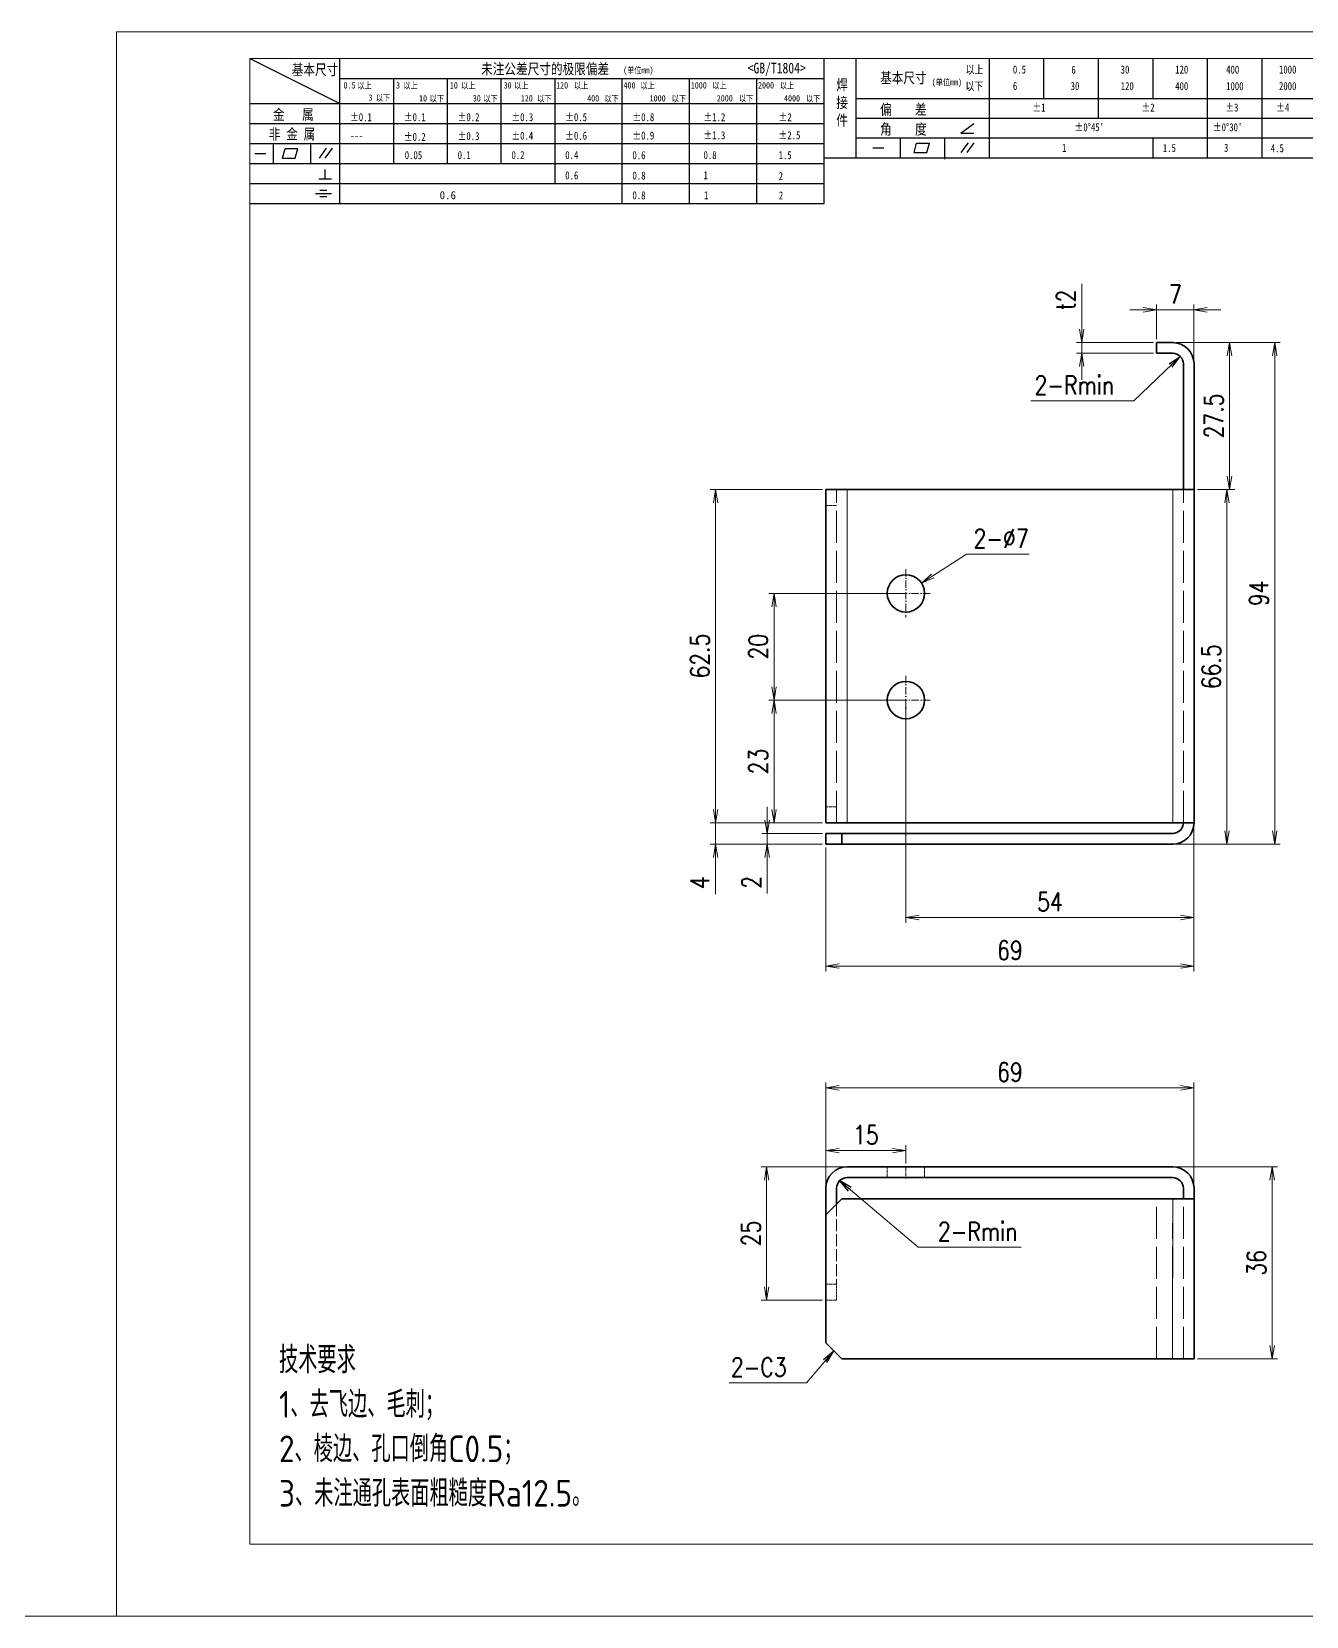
# Model space of a CAD drawing. Header units: millimetres. Extents: x 1333 to 359964, y -52803 to -5704.
# Drawn here: x 177167 to 177405.9, y -26401.6 to -26104.6 of the extents above; entities that cross this region are included whole.
import ezdxf

# ---------------------------------------------------------------- set-up
doc = ezdxf.new("R2010")
doc.units = ezdxf.units.MM
doc.header["$LTSCALE"] = 0.5
for name, pattern in [('AM_ISO02W050x2', [3.75, 3, -0.75]), ('AM_ISO08W050x2', [9, 6, -0.75, 1.5, -0.75]), ('DASHDOT', [18.5, 12, -3, 0.5, -3]), ('DASHED', [15, 12, -3])]:
    doc.linetypes.add(name, pattern=pattern)
for name, color, linetype, lineweight in [('中心线', 2, 'AM_ISO08W050x2', 18), ('图框', 7, 'Continuous', 18), ('标注线', 3, 'Continuous', 18), ('粗实线', 7, 'Continuous', 35), ('虚线', 1, 'AM_ISO02W050x2', 18)]:
    doc.layers.add(name, color=color, linetype=linetype, lineweight=lineweight)
doc.layers.add('图\\M+19E79\\M+195B6\\M+18E9A', color=7, linetype='Continuous')
doc.layers.add('打印-禁用', color=7, linetype='Continuous', lineweight=15, plot=False)
doc.styles.add('DIM', font='romans.shx', dxfattribs={"width": 0.8, "bigfont": 'bigfont.shx'})
doc.styles.add('国标', font='simfang.ttf', dxfattribs={"width": 0.8})
doc.styles.add('机械长仿宋', font='gbenor.shx', dxfattribs={"height": 1, "bigfont": 'gbcbig.shx'})
doc.dimstyles.new('DEH 1-1', dxfattribs={"dimtxt": 3.5, "dimasz": 2.5, "dimexe": 1, "dimexo": 0.625, "dimgap": 1.2, "dimtad": 1, "dimtoh": 1, "dimdsep": 46, "dimtxsty": 'DIM', "dimblk": 'OPEN', "dimcen": 0, "dimclrd": 8, "dimclre": 8, "dimclrt": 2, "dimazin": 2, "dimtfac": 0.5, "dimtmove": 0, "dimatfit": 3, "dimldrblk": 'OPEN', "dimfxl": 0, "dimtolj": 2, "dimlwd": 18, "dimlwe": 18, "dimarcsym": 0})
doc.dimstyles.new('DEH 1-1$0', dxfattribs={"dimtxt": 3.5, "dimasz": 2.5, "dimexe": 1, "dimexo": 0.625, "dimgap": 1.2, "dimtad": 1, "dimzin": 9, "dimdsep": 46, "dimtxsty": 'DIM', "dimblk": 'OPEN', "dimcen": 0, "dimclrd": 8, "dimclre": 8, "dimclrt": 2, "dimazin": 2, "dimtfac": 0.5, "dimtmove": 0, "dimatfit": 3, "dimldrblk": 'OPEN', "dimfxl": 0, "dimtolj": 2, "dimlwd": 18, "dimlwe": 18, "dimarcsym": 0})
doc.dimstyles.new('DEH 1-1$3', dxfattribs={"dimtxt": 3.5, "dimasz": 2.5, "dimexe": 1, "dimexo": 0.625, "dimgap": 1.2, "dimtad": 1, "dimtoh": 1, "dimdsep": 46, "dimtxsty": 'DIM', "dimblk": 'OPEN', "dimcen": 0, "dimclrd": 8, "dimclre": 8, "dimclrt": 2, "dimazin": 2, "dimtfac": 0.5, "dimtofl": 0, "dimtmove": 0, "dimatfit": 3, "dimldrblk": 'OPEN', "dimfxl": 0, "dimtolj": 2, "dimlwd": 18, "dimlwe": 18, "dimarcsym": 0})

# ---------------------------------------------------------------- blocks, each defined once
blk = doc.blocks.new('GZDEH零件A3图框V01版')
at = {"layer": '图\\M+19E79\\M+195B6\\M+18E9A', "color": 9}
for p, q in [((2882.49, -1554.46), (2899.37, -1562.92)), ((2899.37, -1581.67), (2899.37, -1554.46)), ((2990.09, -1581.67), (2990.09, -1554.46)), ((2996.09, -1573.08), (2996.09, -1554.46)), ((3021.09, -1561.98), (3021.09, -1554.46)), ((3031.31, -1561.98), (3031.31, -1554.46)), ((3041.53, -1561.98), (3041.53, -1554.46)), ((3051.75, -1561.98), (3051.75, -1554.46)), ((3061.98, -1561.98), (3061.98, -1554.46)), ((3072.2, -1561.98), (3072.2, -1554.46)), ((2899.37, -1558.24), (2990.09, -1558.24)), ((2909.45, -1574.17), (2909.45, -1558.24)), ((2919.53, -1574.17), (2919.53, -1558.24)), ((2929.61, -1574.17), (2929.61, -1558.24)), ((2939.69, -1577.92), (2939.69, -1558.24)), ((2952.29, -1581.67), (2952.29, -1558.24)), ((2964.89, -1581.67), (2964.89, -1558.24)), ((2977.49, -1581.67), (2977.49, -1558.24)), ((2996.09, -1561.98), (3113.09, -1561.98)), ((3021.09, -1573.08), (3021.09, -1561.98)), ((3041.53, -1565.68), (3041.53, -1561.98)), ((3061.98, -1573.08), (3061.98, -1561.98)), ((3072.2, -1573.08), (3072.2, -1561.98)), ((2882.49, -1562.92), (2990.09, -1562.92)), ((2882.49, -1566.67), (2990.09, -1566.67)), ((2996.09, -1565.68), (3113.09, -1565.68)), ((3015.75, -1568.51), (3018.15, -1566.66)), ((2882.49, -1570.42), (2990.09, -1570.42)), ((2886.92, -1574.12), (2886.92, -1570.42)), ((2893.91, -1574.12), (2893.91, -1570.42)), ((2996.09, -1569.38), (3113.09, -1569.38)), ((3004.42, -1573.08), (3004.42, -1569.38)), ((3006.97, -1572.12), (3007.45, -1570.33)), ((3007.45, -1570.33), (3009.86, -1570.33)), ((3009.39, -1572.12), (3009.86, -1570.33)), ((3012.75, -1573.08), (3012.75, -1569.38)), ((3015.75, -1568.51), (3018.15, -1568.51)), ((3015.81, -1572.12), (3017.15, -1570.26)), ((3016.89, -1572.12), (3018.23, -1570.26)), ((3051.75, -1573.08), (3051.75, -1569.38)), ((2883.43, -1572.27), (2885.49, -1572.27)), ((2888.59, -1573.16), (2889.07, -1571.37)), ((2888.59, -1573.16), (2891, -1573.16)), ((2889.07, -1571.37), (2891.48, -1571.37)), ((2891, -1573.16), (2891.48, -1571.37)), ((2895.52, -1573.16), (2896.85, -1571.3)), ((2896.6, -1573.16), (2897.94, -1571.3)), ((2990.09, -1573.08), (3113.09, -1573.08)), ((2999.26, -1571.23), (3001.32, -1571.23)), ((3006.97, -1572.12), (3009.39, -1572.12)), ((3012.75, -1573.33), (3012.75, -1573.08)), ((2882.49, -1574.17), (2990.09, -1574.17)), ((2895.42, -1577.05), (2897.81, -1577.05)), ((2896.58, -1577.05), (2896.58, -1575.28)), ((2882.49, -1577.92), (2990.09, -1577.92)), ((2894.79, -1579.77), (2897.77, -1579.77)), ((2895.57, -1579.17), (2896.92, -1579.17)), ((2882.49, -1581.67), (2990.09, -1581.67)), ((2895.57, -1580.37), (2896.93, -1580.37))]:
    blk.add_line(p, q, dxfattribs=at)
at = {"layer": '图框', "linetype": 'Continuous'}
for p, q in [((2882.49, -1554.46), (2882.49, -1832.96)), ((3272.49, -1554.46), (2882.49, -1554.46)), ((2882.49, -1832.96), (3272.49, -1832.96))]:
    blk.add_line(p, q, dxfattribs=at)
at = {"layer": '打印-禁用', "linetype": 'Continuous'}
for p, q in [((2857.49, -1549.46), (2857.49, -1846.46)), ((3277.49, -1549.46), (2857.49, -1549.46)), ((2857.49, -1846.46), (3277.49, -1846.46))]:
    blk.add_line(p, q, dxfattribs=at)
at = {"layer": '图\\M+19E79\\M+195B6\\M+18E9A', "color": 9, "style": '国标', "width": 0.8}
for s, height, p in [('基本尺寸', 2, (2890.33, -1557.58)), ('未注公差尺寸的极限偏差', 2, (2925.81, -1557.44)), ('<GB/T1804>', 2, (2975.78, -1557.27)), ('以上', 1.5, (3016.64, -1557.33)), ('0.5', 1.5, (3025.49, -1557.3)), ('6', 1.5, (3036.45, -1557.34)), ('30', 1.5, (3045.69, -1557.31)), ('120', 1.5, (3055.91, -1557.31)), ('400', 1.5, (3065.46, -1557.31)), ('1000', 1.5, (3075.36, -1557.31)), ('30', 1.2, (2930.04, -1560.11)), ('基本尺寸', 2, (3000.6, -1559.1)), ('以下', 1.5, (3016.58, -1560.43)), ('6', 1.5, (3025.49, -1560.38)), ('30', 1.5, (3036.31, -1560.39)), ('120', 1.5, (3045.69, -1560.41)), ('400', 1.5, (3055.91, -1560.41)), ('1000', 1.5, (3065.46, -1560.41)), ('2000', 1.5, (3075.36, -1560.41)), ('金   属', 2, (2886.82, -1565.98)), ('±0.1', 1.5, (2901.27, -1566.23)), ('±0.1', 1.5, (2911.35, -1566.23)), ('±0.2', 1.5, (2921.43, -1566.23)), ('±0.3', 1.5, (2931.51, -1566.23)), ('±0.5', 1.5, (2941.59, -1566.23)), ('±0.8', 1.5, (2954.19, -1566.23)), ('±1.2', 1.5, (2967.51, -1566.23)), ('±2', 1.5, (2981.58, -1566.23)), ('偏    差', 2, (3000.6, -1565.04)), ('±1', 1.5, (3029.16, -1564.42)), ('±2', 1.5, (3049.61, -1564.42)), ('±3', 1.5, (3065.3, -1564.42)), ('±4', 1.5, (3074.85, -1564.42)), ('非 金 属', 2, (2886.02, -1569.65)), ('±0.3', 1.5, (2921.43, -1569.77)), ('±0.4', 1.5, (2931.51, -1569.71)), ('±0.6', 1.5, (2941.59, -1569.71)), ('±0.9', 1.5, (2954.19, -1569.68)), ('±1.3', 1.5, (2967.51, -1569.62)), ('±2.5', 1.5, (2981.58, -1569.61)), ('角    度', 2, (3000.6, -1568.74)), ("±0%%D45'", 1.5, (3037.06, -1568.12)), ("±0%%D30'", 1.5, (3062.98, -1568.12)), ('---', 1.5, (2901.27, -1569.65)), ('±0.2', 1.5, (2911.35, -1569.92)), ('1', 1.5, (3034.69, -1571.98)), ('1.5', 1.5, (3053.59, -1572.01)), ('3', 1.5, (3065.05, -1571.98)), ('4.5', 1.5, (3073.82, -1572.05)), ('0.1', 1.5, (2921.43, -1573.34)), ('0.2', 1.5, (2931.51, -1573.33)), ('0.4', 1.5, (2941.59, -1573.33)), ('0.6', 1.5, (2954.19, -1573.35)), ('0.8', 1.5, (2967.51, -1573.33)), ('1.5', 1.5, (2981.58, -1573.34)), ('0.6', 1.5, (2941.59, -1577.14)), ('0.8', 1.5, (2954.19, -1577.17)), ('1', 1.5, (2967.51, -1577.12)), ('2', 1.5, (2981.58, -1577.26)), ('0.8', 1.5, (2954.19, -1580.87)), ('1', 1.5, (2967.59, -1580.86)), ('2', 1.5, (2981.62, -1580.89))]:
    blk.add_text(s, height=height, dxfattribs=at).set_placement(p)
at = {"layer": '图\\M+19E79\\M+195B6\\M+18E9A', "color": 9, "lineweight": 15, "style": '国标', "width": 0.8}
for s, p in [('(单位mm)', (2952.44, -1557.27)), ('0.5', (2900.03, -1560.11)), ('以上', (2902.64, -1560.16)), ('3', (2909.88, -1560.11)), ('以上', (2911.25, -1560.16)), ('10', (2919.96, -1560.11)), ('以上', (2922.09, -1560.16)), ('以上', (2932.02, -1560.16)), ('120', (2939.88, -1560.11)), ('以上', (2943.21, -1560.16)), ('400', (2952.52, -1560.11)), ('以上', (2955.68, -1560.16)), ('1000', (2965.12, -1560.11)), ('以上', (2969.16, -1560.16)), ('2000', (2977.72, -1560.11)), ('以上', (2981.8, -1560.16)), ('(单位mm)', (3010.27, -1559.51)), ('3', (2904.73, -1562.41)), ('以下', (2906.1, -1562.46)), ('10', (2914.19, -1562.54)), ('以下', (2916.18, -1562.59)), ('30', (2924.27, -1562.54)), ('以下', (2926.26, -1562.59)), ('120', (2933.26, -1562.54)), ('以下', (2936.34, -1562.59)), ('400', (2945.7, -1562.54)), ('以下', (2948.94, -1562.59)), ('1000', (2957.41, -1562.54)), ('以下', (2961.54, -1562.59)), ('2000', (2969.99, -1562.54)), ('以下', (2974.14, -1562.59)), ('4000', (2982.59, -1562.54)), ('以下', (2986.74, -1562.59))]:
    blk.add_text(s, height=1.2, dxfattribs=at).set_placement(p)
at = {"layer": '图\\M+19E79\\M+195B6\\M+18E9A', "color": 9, "lineweight": 13, "style": '国标'}
blk.add_text('0.6', height=1.5, dxfattribs=at).set_placement((2918.05, -1580.85))
at = {"layer": '图\\M+19E79\\M+195B6\\M+18E9A', "color": 9, "style": '国标'}
for s, insert, char_height, width, attachment_point in [('焊\\P接\\P件', (2992.39, -1558.41), 2, 3.1877, 1), ('0.05', (2911.51, -1573.37), 1.5, 5.1982, 7)]:
    blk.add_mtext(s, dxfattribs=dict(at, insert=insert, char_height=char_height, width=width, attachment_point=attachment_point))
blk = doc.blocks.new('DEH A3')
at = {"layer": '图框'}
blk.add_blockref('GZDEH零件A3图框V01版', (-2857.49, 1846.46), dxfattribs=at)
blk = doc.blocks.new('_Open')
at = {"color": 0, "linetype": 'ByBlock', "lineweight": -2}
for p, q in [((-1, 0.17), (0, 0)), ((-1, -0.17), (0, 0)), ((0, 0), (-1, 0))]:
    blk.add_line(p, q, dxfattribs=at)
blk = doc.blocks.new('*D281')
at = {"layer": 'Defpoints', "color": 0, "transparency": 16777216}
for p in [(177377.84, -26156.67), (177377.84, -26162.83), (177384.84, -26166.83)]:
    blk.add_point(p, dxfattribs=at)
at = {"layer": '标注线', "color": 8, "lineweight": 18, "transparency": 16777216}
for p, q in [((177375.34, -26156.67), (177372.84, -26156.67)), ((177377.84, -26162.2), (177377.84, -26155.67)), ((177384.84, -26156.67), (177377.84, -26156.67)), ((177384.84, -26166.2), (177384.84, -26155.67)), ((177387.34, -26156.67), (177389.84, -26156.67))]:
    blk.add_line(p, q, dxfattribs=at)
at = {"layer": '标注线', "color": 8, "lineweight": 18, "transparency": 16777216, "xscale": 2.5, "yscale": 2.5, "zscale": 2.5}
blk.add_blockref('_Open', (177377.84, -26156.67), dxfattribs=at)
at = {"layer": '标注线', "color": 8, "lineweight": 18, "transparency": 16777216, "xscale": 2.5, "yscale": 2.5, "zscale": 2.5, "rotation": 180}
blk.add_blockref('_Open', (177384.84, -26156.67), dxfattribs=at)
at = {"layer": '标注线', "color": 2, "transparency": 16777216, "insert": (177381.34, -26153.72), "char_height": 3.5, "attachment_point": 5, "style": 'DIM'}
blk.add_mtext('\\A2;7', dxfattribs=at)
blk = doc.blocks.new('*D282')
at = {"layer": 'Defpoints', "color": 0, "transparency": 16777216}
for p in [(177380.84, -26162.83), (177380.84, -26256.83), (177399.96, -26256.83)]:
    blk.add_point(p, dxfattribs=at)
at = {"layer": '标注线', "color": 8, "lineweight": 18, "transparency": 16777216}
for p, q in [((177381.47, -26162.83), (177400.96, -26162.83)), ((177399.96, -26165.33), (177399.96, -26254.33)), ((177381.47, -26256.83), (177400.96, -26256.83))]:
    blk.add_line(p, q, dxfattribs=at)
at = {"layer": '标注线', "color": 8, "lineweight": 18, "transparency": 16777216, "xscale": 2.5, "yscale": 2.5, "zscale": 2.5}
for p, rotation in [((177399.96, -26162.83), 90), ((177399.96, -26256.83), 270)]:
    blk.add_blockref('_Open', p, dxfattribs=dict(at, rotation=rotation))
at = {"layer": '标注线', "color": 2, "transparency": 16777216, "insert": (177397.01, -26209.83), "char_height": 3.5, "attachment_point": 5, "rotation": 90, "style": 'DIM'}
blk.add_mtext('\\A2;94', dxfattribs=at)
blk = doc.blocks.new('*D283')
at = {"layer": 'Defpoints', "color": 0, "transparency": 16777216}
for p in [(177363.79, -26162.83), (177377.84, -26164.83), (177377.86, -26162.83)]:
    blk.add_point(p, dxfattribs=at)
at = {"layer": '标注线', "color": 8, "lineweight": 18, "transparency": 16777216}
for p, q in [((177363.79, -26160.33), (177363.79, -26151.83)), ((177377.23, -26162.83), (177362.79, -26162.83)), ((177377.22, -26164.83), (177362.79, -26164.83)), ((177363.79, -26164.83), (177363.79, -26162.83)), ((177363.79, -26167.33), (177363.79, -26169.83))]:
    blk.add_line(p, q, dxfattribs=at)
at = {"layer": '标注线', "color": 8, "lineweight": 18, "transparency": 16777216, "xscale": 2.5, "yscale": 2.5, "zscale": 2.5}
for p, rotation in [((177363.79, -26162.83), 270), ((177363.79, -26164.83), 90)]:
    blk.add_blockref('_Open', p, dxfattribs=dict(at, rotation=rotation))
at = {"layer": '标注线', "color": 2, "transparency": 16777216, "insert": (177360.84, -26154.83), "char_height": 3.5, "attachment_point": 5, "rotation": 90, "style": 'DIM'}
blk.add_mtext('\\A2;t2', dxfattribs=at)
blk = doc.blocks.new('*D284')
at = {"layer": 'Defpoints', "color": 0, "transparency": 16777216}
for p in [(177304.75, -26317.31), (177319.84, -26317.31), (177315.84, -26342.31)]:
    blk.add_point(p, dxfattribs=at)
at = {"layer": '标注线', "color": 8, "lineweight": 18, "transparency": 16777216}
for p, q in [((177319.22, -26317.31), (177303.75, -26317.31)), ((177304.75, -26339.81), (177304.75, -26319.81)), ((177315.22, -26342.31), (177303.75, -26342.31))]:
    blk.add_line(p, q, dxfattribs=at)
at = {"layer": '标注线', "color": 8, "lineweight": 18, "transparency": 16777216, "xscale": 2.5, "yscale": 2.5, "zscale": 2.5}
for p, rotation in [((177304.75, -26317.31), 90), ((177304.75, -26342.31), 270)]:
    blk.add_blockref('_Open', p, dxfattribs=dict(at, rotation=rotation))
at = {"layer": '标注线', "color": 2, "transparency": 16777216, "insert": (177301.8, -26329.81), "char_height": 3.5, "attachment_point": 5, "rotation": 90, "style": 'DIM'}
blk.add_mtext('\\A2;25', dxfattribs=at)
blk = doc.blocks.new('*D285')
at = {"layer": 'Defpoints', "color": 0, "transparency": 16777216}
for p in [(177380.84, -26317.31), (177384.84, -26353.31), (177399.49, -26353.31)]:
    blk.add_point(p, dxfattribs=at)
at = {"layer": '标注线', "color": 8, "lineweight": 18, "transparency": 16777216}
for p, q in [((177381.47, -26317.31), (177400.49, -26317.31)), ((177399.49, -26319.81), (177399.49, -26350.81)), ((177385.47, -26353.31), (177400.49, -26353.31))]:
    blk.add_line(p, q, dxfattribs=at)
at = {"layer": '标注线', "color": 8, "lineweight": 18, "transparency": 16777216, "xscale": 2.5, "yscale": 2.5, "zscale": 2.5}
for p, rotation in [((177399.49, -26317.31), 90), ((177399.49, -26353.31), 270)]:
    blk.add_blockref('_Open', p, dxfattribs=dict(at, rotation=rotation))
at = {"layer": '标注线', "color": 2, "transparency": 16777216, "insert": (177396.54, -26335.31), "char_height": 3.5, "attachment_point": 5, "rotation": 90, "style": 'DIM'}
blk.add_mtext('\\A2;36', dxfattribs=at)
blk = doc.blocks.new('*D286')
at = {"layer": 'Defpoints', "color": 0, "transparency": 16777216}
for p in [(177384.84, -26302.49), (177315.84, -26321.31), (177384.84, -26322.31)]:
    blk.add_point(p, dxfattribs=at)
at = {"layer": '标注线', "color": 8, "lineweight": 18, "transparency": 16777216}
for p, q in [((177315.84, -26320.69), (177315.84, -26301.49)), ((177384.84, -26321.69), (177384.84, -26301.49)), ((177318.34, -26302.49), (177382.34, -26302.49))]:
    blk.add_line(p, q, dxfattribs=at)
at = {"layer": '标注线', "color": 8, "lineweight": 18, "transparency": 16777216, "xscale": 2.5, "yscale": 2.5, "zscale": 2.5, "rotation": 180}
blk.add_blockref('_Open', (177315.84, -26302.49), dxfattribs=at)
at = {"layer": '标注线', "color": 8, "lineweight": 18, "transparency": 16777216, "xscale": 2.5, "yscale": 2.5, "zscale": 2.5}
blk.add_blockref('_Open', (177384.84, -26302.49), dxfattribs=at)
at = {"layer": '标注线', "color": 2, "transparency": 16777216, "insert": (177350.34, -26299.54), "char_height": 3.5, "attachment_point": 5, "style": 'DIM'}
blk.add_mtext('\\A2;69', dxfattribs=at)
blk = doc.blocks.new('*D287')
at = {"layer": 'Defpoints', "color": 0, "transparency": 16777216}
for p in [(177315.84, -26252.83), (177295.19, -26256.83), (177315.84, -26256.83)]:
    blk.add_point(p, dxfattribs=at)
at = {"layer": '标注线', "color": 8, "lineweight": 18, "transparency": 16777216}
for p, q in [((177295.19, -26250.33), (177295.19, -26247.83)), ((177315.22, -26252.83), (177294.19, -26252.83)), ((177295.19, -26252.83), (177295.19, -26256.83)), ((177315.22, -26256.83), (177294.19, -26256.83)), ((177295.19, -26259.33), (177295.19, -26266.23))]:
    blk.add_line(p, q, dxfattribs=at)
at = {"layer": '标注线', "color": 8, "lineweight": 18, "transparency": 16777216, "xscale": 2.5, "yscale": 2.5, "zscale": 2.5}
for p, rotation in [((177295.19, -26252.83), 270), ((177295.19, -26256.83), 90)]:
    blk.add_blockref('_Open', p, dxfattribs=dict(at, rotation=rotation))
at = {"layer": '标注线', "color": 2, "transparency": 16777216, "insert": (177292.24, -26264.03), "char_height": 3.5, "attachment_point": 5, "rotation": 90, "style": 'DIM'}
blk.add_mtext('\\A2;4', dxfattribs=at)
blk = doc.blocks.new('*D288')
at = {"layer": 'Defpoints', "color": 0, "transparency": 16777216}
for p in [(177306.13, -26229.83), (177330.84, -26229.83), (177315.84, -26252.83)]:
    blk.add_point(p, dxfattribs=at)
at = {"layer": '标注线', "color": 8, "lineweight": 18, "transparency": 16777216}
for p, q in [((177330.22, -26229.83), (177305.13, -26229.83)), ((177306.13, -26250.33), (177306.13, -26232.33)), ((177315.22, -26252.83), (177305.13, -26252.83))]:
    blk.add_line(p, q, dxfattribs=at)
at = {"layer": '标注线', "color": 8, "lineweight": 18, "transparency": 16777216, "xscale": 2.5, "yscale": 2.5, "zscale": 2.5}
for p, rotation in [((177306.13, -26229.83), 90), ((177306.13, -26252.83), 270)]:
    blk.add_blockref('_Open', p, dxfattribs=dict(at, rotation=rotation))
at = {"layer": '标注线', "color": 2, "transparency": 16777216, "insert": (177303.18, -26241.33), "char_height": 3.5, "attachment_point": 5, "rotation": 90, "style": 'DIM'}
blk.add_mtext('\\A2;23', dxfattribs=at)
blk = doc.blocks.new('*D289')
at = {"layer": 'Defpoints', "color": 0, "transparency": 16777216}
for p in [(177306.13, -26209.83), (177330.84, -26209.83), (177330.84, -26229.83)]:
    blk.add_point(p, dxfattribs=at)
at = {"layer": '标注线', "color": 8, "lineweight": 18, "transparency": 16777216}
for p, q in [((177330.22, -26209.83), (177305.13, -26209.83)), ((177306.13, -26227.33), (177306.13, -26212.33)), ((177330.22, -26229.83), (177305.13, -26229.83))]:
    blk.add_line(p, q, dxfattribs=at)
at = {"layer": '标注线', "color": 8, "lineweight": 18, "transparency": 16777216, "xscale": 2.5, "yscale": 2.5, "zscale": 2.5}
for p, rotation in [((177306.13, -26209.83), 90), ((177306.13, -26229.83), 270)]:
    blk.add_blockref('_Open', p, dxfattribs=dict(at, rotation=rotation))
at = {"layer": '标注线', "color": 2, "transparency": 16777216, "insert": (177303.18, -26219.83), "char_height": 3.5, "attachment_point": 5, "rotation": 90, "style": 'DIM'}
blk.add_mtext('\\A2;20', dxfattribs=at)
blk = doc.blocks.new('*D290')
at = {"layer": 'Defpoints', "color": 0, "transparency": 16777216}
for p in [(177315.84, -26190.33), (177295.19, -26252.83), (177315.84, -26252.83)]:
    blk.add_point(p, dxfattribs=at)
at = {"layer": '标注线', "color": 8, "lineweight": 18, "transparency": 16777216}
for p, q in [((177315.22, -26190.33), (177294.19, -26190.33)), ((177295.19, -26192.83), (177295.19, -26250.33)), ((177315.22, -26252.83), (177294.19, -26252.83))]:
    blk.add_line(p, q, dxfattribs=at)
at = {"layer": '标注线', "color": 8, "lineweight": 18, "transparency": 16777216, "xscale": 2.5, "yscale": 2.5, "zscale": 2.5}
for p, rotation in [((177295.19, -26190.33), 90), ((177295.19, -26252.83), 270)]:
    blk.add_blockref('_Open', p, dxfattribs=dict(at, rotation=rotation))
at = {"layer": '标注线', "color": 2, "transparency": 16777216, "insert": (177292.24, -26221.58), "char_height": 3.5, "attachment_point": 5, "rotation": 90, "style": 'DIM'}
blk.add_mtext('\\A2;62.5', dxfattribs=at)
blk = doc.blocks.new('*D291')
at = {"layer": 'Defpoints', "color": 0, "transparency": 16777216}
for p in [(177330.84, -26229.83), (177384.84, -26252.83), (177384.84, -26270.59)]:
    blk.add_point(p, dxfattribs=at)
at = {"layer": '标注线', "color": 8, "lineweight": 18, "transparency": 16777216}
for p, q in [((177330.84, -26230.45), (177330.84, -26271.59)), ((177384.84, -26253.45), (177384.84, -26271.59)), ((177333.34, -26270.59), (177382.34, -26270.59))]:
    blk.add_line(p, q, dxfattribs=at)
at = {"layer": '标注线', "color": 8, "lineweight": 18, "transparency": 16777216, "xscale": 2.5, "yscale": 2.5, "zscale": 2.5, "rotation": 180}
blk.add_blockref('_Open', (177330.84, -26270.59), dxfattribs=at)
at = {"layer": '标注线', "color": 8, "lineweight": 18, "transparency": 16777216, "xscale": 2.5, "yscale": 2.5, "zscale": 2.5}
blk.add_blockref('_Open', (177384.84, -26270.59), dxfattribs=at)
at = {"layer": '标注线', "color": 2, "transparency": 16777216, "insert": (177357.84, -26267.64), "char_height": 3.5, "attachment_point": 5, "style": 'DIM'}
blk.add_mtext('\\A2;54', dxfattribs=at)
blk = doc.blocks.new('*D292')
at = {"layer": 'Defpoints', "color": 0, "transparency": 16777216}
for p in [(177384.84, -26252.83), (177315.84, -26256.83), (177315.84, -26279.67)]:
    blk.add_point(p, dxfattribs=at)
at = {"layer": '标注线', "color": 8, "lineweight": 18, "transparency": 16777216}
for p, q in [((177384.84, -26253.45), (177384.84, -26280.67)), ((177315.84, -26257.45), (177315.84, -26280.67)), ((177382.34, -26279.67), (177318.34, -26279.67))]:
    blk.add_line(p, q, dxfattribs=at)
at = {"layer": '标注线', "color": 8, "lineweight": 18, "transparency": 16777216, "xscale": 2.5, "yscale": 2.5, "zscale": 2.5, "rotation": 180}
blk.add_blockref('_Open', (177315.84, -26279.67), dxfattribs=at)
at = {"layer": '标注线', "color": 8, "lineweight": 18, "transparency": 16777216, "xscale": 2.5, "yscale": 2.5, "zscale": 2.5}
blk.add_blockref('_Open', (177384.84, -26279.67), dxfattribs=at)
at = {"layer": '标注线', "color": 2, "transparency": 16777216, "insert": (177350.34, -26276.72), "char_height": 3.5, "attachment_point": 5, "style": 'DIM'}
blk.add_mtext('\\A2;69', dxfattribs=at)
blk = doc.blocks.new('*D293')
at = {"layer": 'Defpoints', "color": 0, "transparency": 16777216}
for p in [(177333.78, -26207.92), (177327.91, -26211.73)]:
    blk.add_point(p, dxfattribs=at)
at = {"layer": '标注线', "color": 8, "lineweight": 18, "transparency": 16777216}
for p, q in [((177342.22, -26202.46), (177335.88, -26206.56)), ((177353.96, -26202.46), (177342.22, -26202.46))]:
    blk.add_line(p, q, dxfattribs=at)
at = {"layer": '标注线', "color": 8, "lineweight": 18, "transparency": 16777216, "xscale": 2.5, "yscale": 2.5, "zscale": 2.5, "rotation": 212.9269004856794}
blk.add_blockref('_Open', (177333.78, -26207.92), dxfattribs=at)
at = {"layer": '标注线', "color": 2, "transparency": 16777216, "insert": (177348.69, -26199.51), "char_height": 3.5, "attachment_point": 5, "style": 'DIM'}
blk.add_mtext('\\A2;2-%%c7', dxfattribs=at)
blk = doc.blocks.new('*D493')
at = {"layer": 'Defpoints', "color": 0, "transparency": 16777216}
for p in [(177384.84, -26162.83), (177391.49, -26162.83), (177384.84, -26190.33)]:
    blk.add_point(p, dxfattribs=at)
at = {"layer": '标注线', "color": 8, "lineweight": 18, "transparency": 16777216}
for p, q in [((177385.47, -26162.83), (177392.49, -26162.83)), ((177391.49, -26187.83), (177391.49, -26165.33)), ((177385.47, -26190.33), (177392.49, -26190.33))]:
    blk.add_line(p, q, dxfattribs=at)
at = {"layer": '标注线', "color": 8, "lineweight": 18, "transparency": 16777216, "xscale": 2.5, "yscale": 2.5, "zscale": 2.5}
for p, rotation in [((177391.49, -26162.83), 90), ((177391.49, -26190.33), 270)]:
    blk.add_blockref('_Open', p, dxfattribs=dict(at, rotation=rotation))
at = {"layer": '标注线', "color": 2, "transparency": 16777216, "insert": (177388.54, -26176.58), "char_height": 3.5, "attachment_point": 5, "rotation": 90, "style": 'DIM'}
blk.add_mtext('\\A2;27.5', dxfattribs=at)
blk = doc.blocks.new('*D494')
at = {"layer": 'Defpoints', "color": 0, "transparency": 16777216}
for p in [(177384.84, -26190.33), (177384.84, -26256.83), (177391.02, -26256.83)]:
    blk.add_point(p, dxfattribs=at)
at = {"layer": '标注线', "color": 8, "lineweight": 18, "transparency": 16777216}
for p, q in [((177385.47, -26190.33), (177392.02, -26190.33)), ((177391.02, -26192.83), (177391.02, -26254.33)), ((177385.47, -26256.83), (177392.02, -26256.83))]:
    blk.add_line(p, q, dxfattribs=at)
at = {"layer": '标注线', "color": 8, "lineweight": 18, "transparency": 16777216, "xscale": 2.5, "yscale": 2.5, "zscale": 2.5}
for p, rotation in [((177391.02, -26190.33), 90), ((177391.02, -26256.83), 270)]:
    blk.add_blockref('_Open', p, dxfattribs=dict(at, rotation=rotation))
at = {"layer": '标注线', "color": 2, "transparency": 16777216, "insert": (177388.07, -26223.58), "char_height": 3.5, "attachment_point": 5, "rotation": 90, "style": 'DIM'}
blk.add_mtext('\\A2;66.5', dxfattribs=at)
blk = doc.blocks.new('*D495')
at = {"layer": 'Defpoints', "color": 0, "transparency": 16777216}
for p in [(177304.84, -26256.83), (177315.84, -26254.83), (177315.84, -26256.83)]:
    blk.add_point(p, dxfattribs=at)
at = {"layer": '标注线', "color": 8, "lineweight": 18, "transparency": 16777216}
for p, q in [((177304.84, -26252.33), (177304.84, -26249.83)), ((177315.22, -26254.83), (177303.84, -26254.83)), ((177315.22, -26256.83), (177303.84, -26256.83)), ((177304.84, -26254.83), (177304.84, -26256.83)), ((177304.84, -26259.33), (177304.84, -26266.09))]:
    blk.add_line(p, q, dxfattribs=at)
at = {"layer": '标注线', "color": 8, "lineweight": 18, "transparency": 16777216, "xscale": 2.5, "yscale": 2.5, "zscale": 2.5}
for p, rotation in [((177304.84, -26254.83), 270), ((177304.84, -26256.83), 90)]:
    blk.add_blockref('_Open', p, dxfattribs=dict(at, rotation=rotation))
at = {"layer": '标注线', "color": 2, "transparency": 16777216, "insert": (177301.89, -26263.96), "char_height": 3.5, "attachment_point": 5, "rotation": 90, "style": 'DIM'}
blk.add_mtext('\\A2;2', dxfattribs=at)
blk = doc.blocks.new('*D496')
at = {"layer": 'Defpoints', "color": 0, "transparency": 16777216}
for p in [(177315.84, -26314.27), (177315.84, -26317.31), (177330.84, -26317.31)]:
    blk.add_point(p, dxfattribs=at)
at = {"layer": '标注线', "color": 8, "lineweight": 18, "transparency": 16777216}
for p, q in [((177315.84, -26316.69), (177315.84, -26313.27)), ((177330.84, -26316.69), (177330.84, -26313.27)), ((177328.34, -26314.27), (177318.34, -26314.27))]:
    blk.add_line(p, q, dxfattribs=at)
at = {"layer": '标注线', "color": 8, "lineweight": 18, "transparency": 16777216, "xscale": 2.5, "yscale": 2.5, "zscale": 2.5, "rotation": 180}
blk.add_blockref('_Open', (177315.84, -26314.27), dxfattribs=at)
at = {"layer": '标注线', "color": 8, "lineweight": 18, "transparency": 16777216, "xscale": 2.5, "yscale": 2.5, "zscale": 2.5}
blk.add_blockref('_Open', (177330.84, -26314.27), dxfattribs=at)
at = {"layer": '标注线', "color": 2, "transparency": 16777216, "insert": (177323.34, -26311.32), "char_height": 3.5, "attachment_point": 5, "style": 'DIM'}
blk.add_mtext('\\A2;15', dxfattribs=at)

msp = doc.modelspace()

# ---------------------------------------------------------------- linework, layer by layer
at = {"color": 7, "lineweight": 13}
for p, q in [((177319.844, -26252.826), (177319.843, -26190.326)), ((177380.844, -26252.826), (177380.843, -26190.326)), ((177380.842, -26353.314), (177380.843, -26323.314))]:
    msp.add_line(p, q, dxfattribs=at)
at = {"layer": '中心线', "linetype": 'DASHDOT', "lineweight": 13, "ltscale": 0.227499}
for p, q in [((177330.843, -26205.276), (177330.843, -26214.376)), ((177335.393, -26209.826), (177326.293, -26209.826)), ((177330.843, -26225.276), (177330.843, -26234.376)), ((177335.393, -26229.826), (177326.293, -26229.826))]:
    msp.add_line(p, q, dxfattribs=at)
at = {"layer": '中心线', "linetype": 'DASHDOT', "lineweight": 13, "ltscale": 0.059998}
msp.add_line((177330.843, -26319.512), (177330.843, -26317.112), dxfattribs=at)
at = {"layer": '标注线'}
msp.add_line((160574.502, -26401.55), (179981.94, -26401.55), dxfattribs=at)
at = {"layer": '粗实线', "lineweight": 35, "ltscale": 0.075}
for p, q in [((177380.843, -26162.826), (177377.843, -26162.826)), ((177377.843, -26164.826), (177380.843, -26164.826)), ((177317.843, -26321.312), (177317.843, -26324.312))]:
    msp.add_line(p, q, dxfattribs=at)
at = {"layer": '粗实线', "lineweight": 35, "ltscale": 0.05}
for p, q in [((177377.843, -26164.826), (177377.843, -26162.826)), ((177315.843, -26254.826), (177315.843, -26256.826)), ((177318.843, -26254.826), (177318.843, -26256.826)), ((177382.843, -26321.314), (177382.843, -26323.314)), ((177384.843, -26321.315), (177384.843, -26323.315))]:
    msp.add_line(p, q, dxfattribs=at)
at = {"layer": '粗实线', "lineweight": 35}
for p, q in [((177382.843, -26190.326), (177382.843, -26166.826)), ((177384.843, -26190.326), (177384.843, -26166.826)), ((177315.843, -26252.826), (177315.843, -26190.326)), ((177319.843, -26190.326), (177380.843, -26190.326)), ((177384.843, -26252.826), (177384.843, -26190.326)), ((177319.844, -26252.826), (177380.844, -26252.826)), ((177380.843, -26254.826), (177318.843, -26254.826)), ((177318.843, -26256.826), (177380.843, -26256.826)), ((177380.843, -26319.314), (177319.843, -26319.312)), ((177319.844, -26317.312), (177380.844, -26317.314)), ((177318.843, -26323.312), (177380.843, -26323.314)), ((177384.842, -26353.315), (177384.843, -26323.315)), ((177315.842, -26350.312), (177315.843, -26326.312)), ((177318.842, -26353.312), (177380.842, -26353.314))]:
    msp.add_line(p, q, dxfattribs=at)
at = {"layer": '粗实线', "lineweight": 35, "ltscale": 0.100004}
for p, q in [((177315.843, -26190.326), (177319.843, -26190.326)), ((177319.844, -26252.826), (177315.843, -26252.826))]:
    msp.add_line(p, q, dxfattribs=at)
at = {"layer": '粗实线', "lineweight": 35, "ltscale": 0.099996}
for p, q in [((177384.843, -26190.326), (177380.843, -26190.326)), ((177384.843, -26252.826), (177380.844, -26252.826))]:
    msp.add_line(p, q, dxfattribs=at)
at = {"layer": '粗实线', "lineweight": 35, "ltscale": 0.075003}
for p, q in [((177318.843, -26254.826), (177315.843, -26254.826)), ((177315.843, -26256.826), (177318.843, -26256.826))]:
    msp.add_line(p, q, dxfattribs=at)
at = {"layer": '粗实线', "lineweight": 35, "ltscale": 0.125}
msp.add_line((177315.843, -26326.312), (177315.843, -26321.312), dxfattribs=at)
at = {"layer": '粗实线', "lineweight": 35, "ltscale": 0.106066}
for p, q in [((177315.843, -26326.312), (177318.843, -26323.312)), ((177315.842, -26350.312), (177318.842, -26353.312))]:
    msp.add_line(p, q, dxfattribs=at)
at = {"layer": '粗实线', "lineweight": 35, "ltscale": 0.1}
for p, q in [((177384.843, -26323.315), (177380.843, -26323.314)), ((177380.842, -26353.314), (177384.842, -26353.315))]:
    msp.add_line(p, q, dxfattribs=at)
at = {"layer": '粗实线', "lineweight": 35}
for centre in [(177330.843, -26209.826), (177330.843, -26229.826)]:
    msp.add_circle(centre, 3.5, dxfattribs=at)
for centre, radius, start, end in [((177380.843, -26166.826), 4, 0.00018, 90.00018), ((177380.843, -26166.826), 2, 0.00018, 90.00018), ((177380.843, -26252.826), 4, 270.00018, 0.00018), ((177380.843, -26252.826), 2, 270.00018, 0.00018), ((177319.843, -26321.312), 4, 89.99754, 179.99754), ((177319.843, -26321.312), 2, 89.99754, 179.99754), ((177380.843, -26321.314), 2, 359.99754, 89.99754), ((177380.843, -26321.314), 4, 359.99754, 89.99754)]:
    msp.add_arc(centre, radius, start, end, dxfattribs=at)
at = {"layer": '虚线', "linetype": 'DASHED', "lineweight": 13, "ltscale": 3.22178e-05}
msp.add_line((177377.843, -26162.826), (177377.842, -26162.826), dxfattribs=at)
at = {"layer": '虚线', "linetype": 'DASHED', "lineweight": 13}
for p, q in [((177317.843, -26252.826), (177317.843, -26190.326)), ((177319.843, -26252.826), (177319.843, -26190.326)), ((177380.843, -26252.826), (177380.843, -26190.326)), ((177382.843, -26252.826), (177382.843, -26190.326)), ((177377.842, -26353.314), (177377.843, -26323.314)), ((177380.842, -26353.314), (177380.843, -26323.314)), ((177380.842, -26353.314), (177380.843, -26323.314)), ((177380.842, -26353.314), (177380.843, -26323.314)), ((177382.842, -26353.314), (177382.843, -26323.314))]:
    msp.add_line(p, q, dxfattribs=at)
at = {"layer": '虚线', "linetype": 'DASHED', "lineweight": 13, "ltscale": 0.05}
for p, q in [((177317.842, -26193.326), (177315.842, -26193.326)), ((177317.842, -26249.826), (177315.842, -26249.826)), ((177318.842, -26254.826), (177318.842, -26256.826)), ((177327.343, -26319.312), (177327.343, -26317.312)), ((177327.343, -26319.312), (177327.343, -26317.312)), ((177334.343, -26319.312), (177334.343, -26317.312)), ((177334.343, -26319.312), (177334.343, -26317.312)), ((177317.842, -26339.312), (177315.842, -26339.312)), ((177317.843, -26339.312), (177315.843, -26339.312)), ((177317.842, -26342.312), (177315.842, -26342.312))]:
    msp.add_line(p, q, dxfattribs=at)
at = {"layer": '虚线', "linetype": 'DASHED', "lineweight": 13, "ltscale": 2.57742e-05}
msp.add_line((177315.842, -26254.826), (177315.843, -26254.826), dxfattribs=at)
at = {"layer": '虚线', "linetype": 'DASHED', "lineweight": 13, "ltscale": 0.375}
msp.add_line((177317.843, -26324.312), (177317.843, -26339.312), dxfattribs=at)
at = {"layer": '虚线', "linetype": 'DASHED', "lineweight": 13, "ltscale": 0.075}
msp.add_line((177317.842, -26342.312), (177317.843, -26339.312), dxfattribs=at)

# ---------------------------------------------------------------- block references
at = {"layer": '图框'}
msp.add_blockref('DEH A3', (177182.9, -26401.55), dxfattribs=at)

# ---------------------------------------------------------------- texts
at = {"layer": '标注线', "color": 2, "char_height": 3.5, "style": 'DIM'}
for s, insert, attachment_point in [('2-\\A2;Rmin', (177369.852, -26172.545), 9), ('\\A2;2-Rmin', (177336.841, -26331.17), 7), ('\\A2;2-C3', (177308.492, -26356.61), 9)]:
    msp.add_mtext(s, dxfattribs=dict(at, insert=insert, attachment_point=attachment_point))
at = {"layer": '标注线', "color": 2, "insert": (177213.355, -26380.994), "char_height": 5, "width": 114.82461, "attachment_point": 7, "style": '机械长仿宋'}
msp.add_mtext('\\A2;技术要求\\P1、去飞边、毛刺；\\P2、棱边、孔口倒角C0.5；\\P3、未注通孔表面粗糙度Ra12.5。', dxfattribs=at)

# ---------------------------------------------------------------- dimensions: what is measured, and where the dimension line sits
at = {"layer": '标注线'}
dim = msp.add_linear_dim(base=(177363.79, -26162.826), p1=(177377.843, -26164.826), p2=(177377.857, -26162.826), angle=90, text='t<>', dimstyle='DEH 1-1$0', dxfattribs=at)
dim.commit()
dim.dimension.update_dxf_attribs({"geometry": '*D283', "text_midpoint": (177360.84, -26154.826)})
for base, p1, p2, picture, middle in [((177377.842, -26156.675), (177384.843, -26166.826), (177377.842, -26162.826), '*D281', (177381.342, -26153.725)), ((177384.843, -26270.589), (177330.843, -26229.826), (177384.843, -26252.826), '*D291', (177357.843, -26267.639)), ((177315.843, -26279.671), (177384.843, -26252.826), (177315.843, -26256.826), '*D292', (177350.343, -26276.721)), ((177384.843, -26302.489), (177315.843, -26321.312), (177384.843, -26322.315), '*D286', (177350.343, -26299.539))]:
    dim = msp.add_linear_dim(base=base, p1=p1, p2=p2, dimstyle='DEH 1-1$0', dxfattribs=at)
    dim.commit()
    dim.dimension.update_dxf_attribs({"geometry": picture, "text_midpoint": middle})
for base, p1, p2, picture, middle in [((177399.959, -26256.826), (177380.843, -26162.826), (177380.843, -26256.826), '*D282', (177397.009, -26209.826)), ((177295.185, -26252.826), (177315.843, -26190.326), (177315.843, -26252.826), '*D290', (177292.235, -26221.576)), ((177306.129, -26209.826), (177330.843, -26229.826), (177330.843, -26209.826), '*D289', (177303.179, -26219.826)), ((177306.129, -26229.826), (177315.843, -26252.826), (177330.843, -26229.826), '*D288', (177303.179, -26241.326)), ((177295.185, -26256.826), (177315.843, -26252.826), (177315.843, -26256.826), '*D287', (177292.235, -26264.026)), ((177304.754, -26317.312), (177315.842, -26342.312), (177319.844, -26317.312), '*D284', (177301.804, -26329.812)), ((177399.489, -26353.315), (177380.844, -26317.314), (177384.842, -26353.315), '*D285', (177396.539, -26335.314))]:
    dim = msp.add_linear_dim(base=base, p1=p1, p2=p2, angle=90, dimstyle='DEH 1-1$0', dxfattribs=at)
    dim.commit()
    dim.dimension.update_dxf_attribs({"geometry": picture, "text_midpoint": middle})
for base, p1, p2, picture, middle in [((177391.492, -26162.826), (177384.843, -26190.326), (177384.843, -26162.826), '*D493', (177388.542, -26176.576)), ((177391.024, -26256.826), (177384.843, -26190.326), (177384.843, -26256.826), '*D494', (177388.074, -26223.576)), ((177304.839, -26256.826), (177315.842, -26254.826), (177315.843, -26256.826), '*D495', (177301.889, -26263.959))]:
    dim = msp.add_linear_dim(base=base, p1=p1, p2=p2, angle=90, dimstyle='DEH 1-1$0', override={"dimarcsym": 1}, dxfattribs=at)
    dim.commit()
    dim.dimension.update_dxf_attribs({"geometry": picture, "text_midpoint": middle})
dim = msp.add_diameter_dim_2p(p1=(177327.906, -26211.728), p2=(177333.781, -26207.923), dimstyle='DEH 1-1$3', override={"dimpost": '2-%%c<>'}, dxfattribs=at)
dim.commit()
dim.dimension.update_dxf_attribs({"geometry": '*D293', "text_midpoint": (177348.689, -26202.457), "dimtype": 163})
dim = msp.add_linear_dim(base=(177315.843, -26314.265), p1=(177330.843, -26317.312), p2=(177315.843, -26317.312), dimstyle='DEH 1-1$0', override={"dimarcsym": 1}, dxfattribs=at)
dim.commit()
dim.dimension.update_dxf_attribs({"geometry": '*D496', "text_midpoint": (177323.343, -26311.315)})

# ---------------------------------------------------------------- leaders
at = {"layer": '标注线', "annotation_type": 0, "has_hookline": 1}
for points, hookline_direction, text_width in [([(177382.257, -26165.411), (177373.552, -26173.745), (177371.052, -26173.745)], 1, 15.6), ([(177318.429, -26319.897), (177333.141, -26332.37), (177335.641, -26332.37)], 0, 15.6), ([(177317.342, -26351.812), (177312.192, -26357.81), (177309.692, -26357.81)], 1, 10.8)]:
    msp.add_leader(points, dimstyle='DEH 1-1', override={"dimgap": 1.2, "dimtad": 1}, dxfattribs=dict(at, hookline_direction=hookline_direction, text_width=text_width))

doc.saveas('drawing.dxf')
